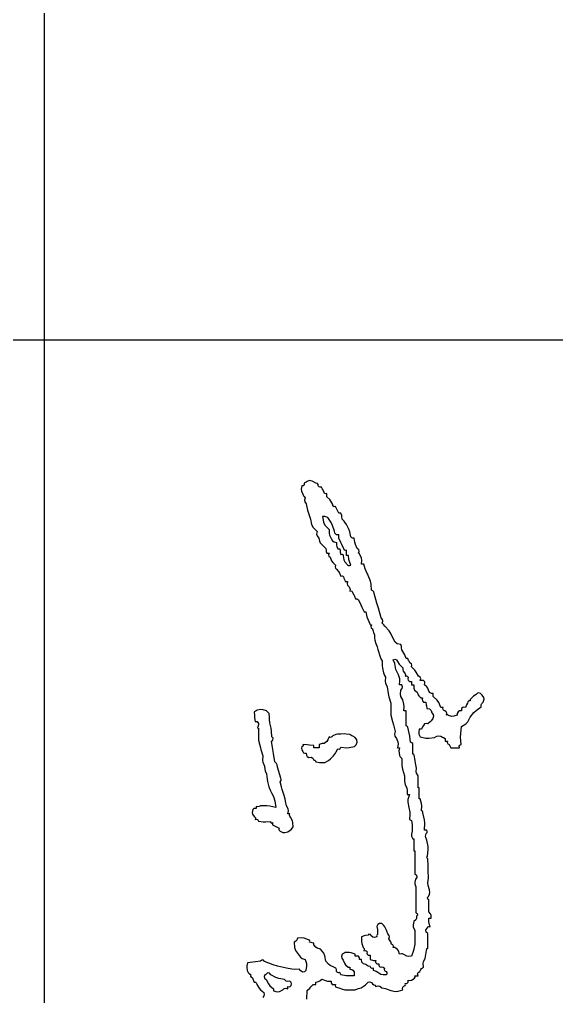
# Model space of a CAD drawing. Extents: x -737978 to 768813, y -372247 to 1140308.
# Drawn here: x -669149 to -668837, y -338095 to -337528 of the extents above; entities that cross this region are included whole.
import ezdxf

# ---------------------------------------------------------------- set-up
doc = ezdxf.new("R2010")
doc.units = 0
doc.header["$LTSCALE"] = 10
doc.header["$MEASUREMENT"] = 0
doc.layers.get('0').update_dxf_attribs({"linetype": 'CONTINUOUS'})
doc.layers.add('PUB_TITLE', color=4, linetype='CONTINUOUS')

# ---------------------------------------------------------------- blocks, each defined once
blk = doc.blocks.new('黄履优')
for p, q in [((0.415089, 0.544283), (0.414139, 0.541703)), ((0.414139, 0.541703), (0.414704, 0.539445)), ((0.416089, 0.545283), (0.415089, 0.544283)), ((0.416589, 0.545783), (0.416089, 0.545283)), ((0.417589, 0.546783), (0.416589, 0.545783)), ((0.421258, 0.549186), (0.417589, 0.546783)), ((0.424204, 0.549639), (0.421258, 0.549186)), ((0.428425, 0.548451), (0.424204, 0.549639)), ((0.430845, 0.546232), (0.428425, 0.548451)), ((0.432657, 0.545426), (0.430845, 0.546232)), ((0.435926, 0.545116), (0.432657, 0.545426)), ((0.441301, 0.537653), (0.435926, 0.545116)), ((0.414704, 0.539445), (0.416756, 0.537615)), ((0.416756, 0.537615), (0.419296, 0.533615)), ((0.419296, 0.533615), (0.420839, 0.531728)), ((0.420839, 0.531728), (0.424257, 0.528446)), ((0.424257, 0.528446), (0.425258, 0.528446)), ((0.425258, 0.528446), (0.425758, 0.528446)), ((0.425758, 0.528446), (0.426758, 0.528446)), ((0.426758, 0.528446), (0.426507, 0.526326)), ((0.426507, 0.526326), (0.427968, 0.524499)), ((0.444585, 0.534196), (0.441301, 0.537653)), ((0.451763, 0.528446), (0.444585, 0.534196)), ((0.458597, 0.524721), (0.451763, 0.528446)), ((0.427968, 0.524499), (0.430092, 0.524279)), ((0.430092, 0.524279), (0.432759, 0.522945)), ((0.432759, 0.522945), (0.434093, 0.522278)), ((0.434093, 0.522278), (0.43676, 0.520945)), ((0.43676, 0.520945), (0.436369, 0.518549)), ((0.436369, 0.518549), (0.43683, 0.516938)), ((0.43683, 0.516938), (0.438427, 0.51511)), ((0.438427, 0.51511), (0.439761, 0.51511)), ((0.439761, 0.51511), (0.440427, 0.51511)), ((0.440427, 0.51511), (0.441761, 0.51511)), ((0.441761, 0.51511), (0.442044, 0.511977)), ((0.442044, 0.511977), (0.443237, 0.510069)), ((0.443237, 0.510069), (0.445929, 0.508442)), ((0.461801, 0.521706), (0.458597, 0.524721)), ((0.465933, 0.51511), (0.461801, 0.521706)), ((0.476864, 0.513816), (0.465933, 0.51511)), ((0.482449, 0.513646), (0.476864, 0.513816)), ((0.493439, 0.514277), (0.482449, 0.513646)), ((0.494455, 0.512284), (0.493439, 0.514277)), ((0.496236, 0.511393), (0.494455, 0.512284)), ((0.49844, 0.511776), (0.496236, 0.511393)), ((0.49844, 0.506442), (0.49844, 0.511776)), ((0.445929, 0.508442), (0.446929, 0.508442)), ((0.446929, 0.508442), (0.447429, 0.508442)), ((0.447429, 0.508442), (0.448429, 0.508442)), ((0.449263, 0.495106), (0.448203, 0.49423)), ((0.448429, 0.508442), (0.450174, 0.50339)), ((0.450365, 0.500336), (0.449263, 0.495106)), ((0.450174, 0.50339), (0.450365, 0.500336)), ((0.492423, 0.493947), (0.493439, 0.495939)), ((0.493439, 0.495939), (0.495377, 0.497056)), ((0.495377, 0.497056), (0.496384, 0.49756)), ((0.496384, 0.49756), (0.49844, 0.49844)), ((0.49844, 0.503774), (0.49844, 0.506442)), ((0.49844, 0.49844), (0.49844, 0.503774)), ((0.429314, 0.48015), (0.425727, 0.477639)), ((0.43676, 0.483437), (0.429314, 0.48015)), ((0.438976, 0.486467), (0.43676, 0.486771)), ((0.43676, 0.486771), (0.43676, 0.485437)), ((0.43676, 0.485437), (0.43676, 0.48477)), ((0.43676, 0.48477), (0.43676, 0.483437)), ((0.440675, 0.487316), (0.438976, 0.486467)), ((0.441761, 0.489271), (0.440675, 0.487316)), ((0.443385, 0.491612), (0.441761, 0.489271)), ((0.445667, 0.492467), (0.443385, 0.491612)), ((0.448429, 0.491772), (0.445667, 0.492467)), ((0.448203, 0.49423), (0.447906, 0.493043)), ((0.447906, 0.493043), (0.448429, 0.491772)), ((0.480304, 0.47943), (0.480936, 0.483437)), ((0.480936, 0.483437), (0.48227, 0.486104)), ((0.48227, 0.486104), (0.482937, 0.487437)), ((0.482937, 0.487437), (0.48427, 0.490105)), ((0.48427, 0.490105), (0.485937, 0.490105)), ((0.485937, 0.490105), (0.486771, 0.490105)), ((0.486771, 0.490105), (0.488438, 0.490105)), ((0.488438, 0.492105), (0.488438, 0.493439)), ((0.488438, 0.493439), (0.490641, 0.493056)), ((0.488438, 0.491438), (0.488438, 0.492105)), ((0.488438, 0.490105), (0.488438, 0.491438)), ((0.490641, 0.493056), (0.492423, 0.493947)), ((0.411755, 0.465099), (0.407289, 0.463316)), ((0.414163, 0.466857), (0.411755, 0.465099)), ((0.415128, 0.468786), (0.414163, 0.466857)), ((0.417089, 0.471767), (0.415089, 0.471767)), ((0.415089, 0.471767), (0.415128, 0.468786)), ((0.418089, 0.471767), (0.417089, 0.471767)), ((0.42009, 0.471767), (0.418089, 0.471767)), ((0.425727, 0.477639), (0.42009, 0.471767)), ((0.438427, 0.461765), (0.438872, 0.465755)), ((0.438872, 0.465755), (0.441185, 0.468357)), ((0.441185, 0.468357), (0.445095, 0.469267)), ((0.445095, 0.469267), (0.447472, 0.471698)), ((0.447472, 0.471698), (0.450301, 0.472264)), ((0.450301, 0.472264), (0.45343, 0.470934)), ((0.45343, 0.470934), (0.457214, 0.468524)), ((0.457214, 0.468524), (0.458972, 0.466942)), ((0.458972, 0.466942), (0.461765, 0.463432)), ((0.480706, 0.477019), (0.480304, 0.47943)), ((0.482603, 0.473434), (0.480706, 0.477019)), ((0.48385, 0.46485), (0.482603, 0.473434)), ((0.483672, 0.460227), (0.48385, 0.46485)), ((0.71682, 0.465933), (0.709751, 0.463865)), ((0.720836, 0.466497), (0.71682, 0.465933)), ((0.723206, 0.466102), (0.720836, 0.466497)), ((0.726822, 0.464266), (0.723206, 0.466102)), ((0.731823, 0.465099), (0.730866, 0.463311)), ((0.739158, 0.465099), (0.731823, 0.465099)), ((0.742825, 0.465099), (0.739158, 0.465099)), ((0.75016, 0.465099), (0.742825, 0.465099)), ((0.753588, 0.467556), (0.75016, 0.465099)), ((0.755946, 0.468342), (0.753588, 0.467556)), ((0.760162, 0.468433), (0.755946, 0.468342)), ((0.760162, 0.4671), (0.760162, 0.468433)), ((0.760162, 0.466433), (0.760162, 0.4671)), ((0.760162, 0.465099), (0.760162, 0.466433)), ((0.76553, 0.464792), (0.760162, 0.465099)), ((0.768372, 0.465147), (0.76553, 0.464792)), ((0.773499, 0.466766), (0.768372, 0.465147)), ((0.772844, 0.465095), (0.773499, 0.466766)), ((0.773538, 0.463358), (0.772844, 0.465095)), ((0.39004, 0.451603), (0.388416, 0.449263)), ((0.392322, 0.452459), (0.39004, 0.451603)), ((0.395084, 0.451763), (0.392322, 0.452459)), ((0.397216, 0.458501), (0.395084, 0.456764)), ((0.395084, 0.456764), (0.395084, 0.454764)), ((0.395084, 0.454764), (0.395084, 0.453764)), ((0.395084, 0.453764), (0.395084, 0.451763)), ((0.399055, 0.458961), (0.397216, 0.458501)), ((0.401753, 0.458431), (0.399055, 0.458961)), ((0.405116, 0.461867), (0.401753, 0.458431)), ((0.407289, 0.463316), (0.405116, 0.461867)), ((0.418897, 0.449701), (0.421757, 0.452597)), ((0.421757, 0.454097), (0.421757, 0.455097)), ((0.421757, 0.455097), (0.424455, 0.454568)), ((0.421757, 0.453597), (0.421757, 0.454097)), ((0.421757, 0.452597), (0.421757, 0.453597)), ((0.424455, 0.454568), (0.426294, 0.455028)), ((0.426294, 0.455028), (0.428425, 0.456764)), ((0.428425, 0.460098), (0.432426, 0.460765)), ((0.428425, 0.458765), (0.428425, 0.460098)), ((0.428425, 0.458098), (0.428425, 0.458765)), ((0.428425, 0.456764), (0.428425, 0.458098)), ((0.432426, 0.460765), (0.434426, 0.461099)), ((0.434426, 0.461099), (0.438427, 0.461765)), ((0.461765, 0.463432), (0.46107, 0.46067)), ((0.46107, 0.46067), (0.461925, 0.458388)), ((0.461925, 0.458388), (0.464266, 0.456764)), ((0.464266, 0.456764), (0.466426, 0.455164)), ((0.466426, 0.455164), (0.467625, 0.454479)), ((0.467625, 0.454479), (0.4701, 0.45343)), ((0.4701, 0.45343), (0.4701, 0.452097)), ((0.4701, 0.452097), (0.4701, 0.45143)), ((0.4701, 0.45143), (0.4701, 0.450096)), ((0.4701, 0.450096), (0.474751, 0.449319)), ((0.477523, 0.449715), (0.48177, 0.451763)), ((0.48177, 0.451763), (0.483672, 0.460227)), ((0.566788, 0.450096), (0.56012, 0.450096)), ((0.56012, 0.450096), (0.56012, 0.449429)), ((0.570122, 0.450096), (0.566788, 0.450096)), ((0.57679, 0.450096), (0.570122, 0.450096)), ((0.583911, 0.453643), (0.57679, 0.451763)), ((0.57679, 0.451763), (0.57679, 0.451096)), ((0.57679, 0.451096), (0.57679, 0.450763)), ((0.57679, 0.450763), (0.57679, 0.450096)), ((0.587784, 0.453995), (0.583911, 0.453643)), ((0.595127, 0.45343), (0.587784, 0.453995)), ((0.595878, 0.454919), (0.595127, 0.45343)), ((0.596822, 0.455627), (0.595878, 0.454919)), ((0.598461, 0.455931), (0.596822, 0.455627)), ((0.608937, 0.458188), (0.598461, 0.455931)), ((0.614421, 0.458702), (0.608937, 0.458188)), ((0.625134, 0.458431), (0.614421, 0.458702)), ((0.627073, 0.462359), (0.625134, 0.461765)), ((0.625134, 0.461765), (0.625134, 0.460432)), ((0.625134, 0.460432), (0.625134, 0.459765)), ((0.625134, 0.459765), (0.625134, 0.458431)), ((0.628493, 0.462122), (0.627073, 0.462359)), ((0.630135, 0.460932), (0.628493, 0.462122)), ((0.634046, 0.460027), (0.630135, 0.460932)), ((0.636429, 0.460226), (0.634046, 0.460027)), ((0.640137, 0.461765), (0.636429, 0.460226)), ((0.649952, 0.463721), (0.640137, 0.461765)), ((0.655219, 0.463897), (0.649952, 0.463721)), ((0.665142, 0.462599), (0.655219, 0.463897)), ((0.66617, 0.461686), (0.665142, 0.462599)), ((0.667999, 0.462143), (0.66617, 0.461686)), ((0.668476, 0.463432), (0.667999, 0.462143)), ((0.680476, 0.463841), (0.668476, 0.463432)), ((0.686478, 0.464007), (0.680476, 0.463841)), ((0.698483, 0.464266), (0.686478, 0.464007)), ((0.705808, 0.463506), (0.698483, 0.464266)), ((0.709751, 0.463865), (0.705808, 0.463506)), ((0.728307, 0.462885), (0.726822, 0.464266)), ((0.730866, 0.463311), (0.728307, 0.462885)), ((0.775166, 0.462599), (0.773538, 0.463358)), ((0.777798, 0.460526), (0.775166, 0.462599)), ((0.781331, 0.460879), (0.777798, 0.460526)), ((0.783501, 0.463432), (0.781331, 0.460879)), ((0.792836, 0.463432), (0.783501, 0.463432)), ((0.797504, 0.463432), (0.792836, 0.463432)), ((0.806839, 0.463432), (0.797504, 0.463432)), ((0.806839, 0.462766), (0.806839, 0.463432)), ((0.806839, 0.462432), (0.806839, 0.462766)), ((0.806839, 0.461765), (0.806839, 0.462432)), ((0.812834, 0.460729), (0.806839, 0.461765)), ((0.815835, 0.460229), (0.812834, 0.460729)), ((0.821842, 0.459265), (0.815835, 0.460229)), ((0.826715, 0.456875), (0.821842, 0.459265)), ((0.829771, 0.456302), (0.826715, 0.456875)), ((0.835178, 0.456764), (0.829771, 0.456302)), ((0.837164, 0.453828), (0.835178, 0.456764)), ((0.838673, 0.452508), (0.837164, 0.453828)), ((0.841847, 0.45093), (0.838673, 0.452508)), ((0.84347, 0.448589), (0.841847, 0.45093)), ((0.368412, 0.435926), (0.365745, 0.434593)), ((0.369696, 0.438117), (0.368412, 0.435926)), ((0.371775, 0.439008), (0.369696, 0.438117)), ((0.374247, 0.438427), (0.371775, 0.439008)), ((0.379568, 0.44318), (0.374247, 0.438427)), ((0.382435, 0.445372), (0.379568, 0.44318)), ((0.388416, 0.449263), (0.382435, 0.445372)), ((0.39462, 0.433356), (0.396751, 0.435093)), ((0.396751, 0.437093), (0.396751, 0.438427)), ((0.396751, 0.438427), (0.398752, 0.438427)), ((0.396751, 0.436427), (0.396751, 0.437093)), ((0.396751, 0.435093), (0.396751, 0.436427)), ((0.398752, 0.438427), (0.399752, 0.438427)), ((0.399752, 0.438427), (0.401753, 0.438427)), ((0.401753, 0.440427), (0.401753, 0.441761)), ((0.401753, 0.441761), (0.406829, 0.441637)), ((0.401753, 0.439761), (0.401753, 0.440427)), ((0.401753, 0.438427), (0.401753, 0.439761)), ((0.406829, 0.441637), (0.41001, 0.443)), ((0.41001, 0.443), (0.413422, 0.446762)), ((0.413422, 0.446762), (0.417121, 0.448458)), ((0.417121, 0.448458), (0.418897, 0.449701)), ((0.475951, 0.434952), (0.466766, 0.432592)), ((0.474751, 0.449319), (0.477523, 0.449715)), ((0.480671, 0.435795), (0.475951, 0.434952)), ((0.490105, 0.43676), (0.480671, 0.435795)), ((0.490772, 0.438094), (0.490105, 0.43676)), ((0.491105, 0.43876), (0.490772, 0.438094)), ((0.491772, 0.440094), (0.491105, 0.43876)), ((0.49844, 0.440094), (0.491772, 0.440094)), ((0.501774, 0.440094), (0.49844, 0.440094)), ((0.508442, 0.440094), (0.501774, 0.440094)), ((0.508603, 0.441285), (0.508442, 0.440094)), ((0.509071, 0.441988), (0.508603, 0.441285)), ((0.510109, 0.442595), (0.509071, 0.441988)), ((0.518111, 0.443928), (0.510109, 0.442595)), ((0.522112, 0.444595), (0.518111, 0.443928)), ((0.530113, 0.445929), (0.522112, 0.444595)), ((0.534867, 0.445495), (0.530113, 0.445929)), ((0.537624, 0.446086), (0.534867, 0.445495)), ((0.541782, 0.448429), (0.537624, 0.446086)), ((0.549117, 0.448429), (0.541782, 0.448429)), ((0.552785, 0.448429), (0.549117, 0.448429)), ((0.56012, 0.448429), (0.552785, 0.448429)), ((0.56012, 0.449429), (0.56012, 0.449096)), ((0.56012, 0.449096), (0.56012, 0.448429)), ((0.570122, 0.433759), (0.570122, 0.435093)), ((0.570122, 0.435093), (0.577815, 0.432866)), ((0.590126, 0.434259), (0.597349, 0.43558)), ((0.597349, 0.43558), (0.601151, 0.435752)), ((0.601151, 0.435752), (0.608463, 0.435093)), ((0.608463, 0.435093), (0.60913, 0.436427)), ((0.60913, 0.436427), (0.609464, 0.437093)), ((0.609464, 0.437093), (0.61013, 0.438427)), ((0.61013, 0.438427), (0.61674, 0.439369)), ((0.61674, 0.439369), (0.62013, 0.439539)), ((0.62013, 0.439539), (0.626801, 0.439261)), ((0.626801, 0.439261), (0.631389, 0.438342)), ((0.631389, 0.438342), (0.634059, 0.438532)), ((0.634059, 0.438532), (0.63847, 0.440094)), ((0.63847, 0.441094), (0.63847, 0.441761)), ((0.63847, 0.441761), (0.645805, 0.441761)), ((0.63847, 0.440761), (0.63847, 0.441094)), ((0.63847, 0.440094), (0.63847, 0.440761)), ((0.645805, 0.441761), (0.649472, 0.441761)), ((0.649472, 0.441761), (0.656807, 0.441761)), ((0.656807, 0.442761), (0.656807, 0.443428)), ((0.656807, 0.443428), (0.67081, 0.443428)), ((0.656807, 0.442428), (0.656807, 0.442761)), ((0.656807, 0.441761), (0.656807, 0.442428)), ((0.67081, 0.443428), (0.677811, 0.443428)), ((0.677811, 0.443428), (0.691814, 0.443428)), ((0.691814, 0.443428), (0.693985, 0.445981)), ((0.693985, 0.445981), (0.697517, 0.446334)), ((0.697517, 0.446334), (0.70015, 0.444262)), ((0.70015, 0.444262), (0.704736, 0.443332)), ((0.704736, 0.443332), (0.707411, 0.443523)), ((0.707411, 0.443523), (0.711819, 0.445095)), ((0.711819, 0.445095), (0.727822, 0.445095)), ((0.727822, 0.445095), (0.735824, 0.445095)), ((0.735824, 0.445095), (0.751827, 0.445095)), ((0.751827, 0.445095), (0.752806, 0.446871)), ((0.752806, 0.446871), (0.755327, 0.447292)), ((0.755327, 0.447292), (0.756828, 0.445929)), ((0.756828, 0.445929), (0.760555, 0.445838)), ((0.760555, 0.445838), (0.762855, 0.444688)), ((0.762855, 0.444688), (0.765163, 0.441761)), ((0.765163, 0.441761), (0.770434, 0.4407)), ((0.770434, 0.4407), (0.773653, 0.441102)), ((0.773653, 0.441102), (0.7785, 0.443428)), ((0.7785, 0.443428), (0.787168, 0.443428)), ((0.787168, 0.443428), (0.791502, 0.443428)), ((0.791502, 0.443428), (0.800171, 0.443428)), ((0.800171, 0.443428), (0.807592, 0.441776)), ((0.807592, 0.441776), (0.811276, 0.440771)), ((0.811276, 0.440771), (0.818508, 0.438427)), ((0.818508, 0.438427), (0.818731, 0.433659)), ((0.845752, 0.447733), (0.84347, 0.448589)), ((0.848515, 0.448429), (0.845752, 0.447733)), ((0.848515, 0.446429), (0.848515, 0.448429)), ((0.848515, 0.445429), (0.848515, 0.446429)), ((0.848515, 0.443428), (0.848515, 0.445429)), ((0.85073, 0.443732), (0.848515, 0.443428)), ((0.852429, 0.442883), (0.85073, 0.443732)), ((0.853516, 0.440928), (0.852429, 0.442883)), ((0.855457, 0.438544), (0.853516, 0.440928)), ((0.855183, 0.433426), (0.855931, 0.436407)), ((0.855931, 0.436407), (0.855457, 0.438544)), ((0.340073, 0.421757), (0.338904, 0.416415)), ((0.343305, 0.422813), (0.340073, 0.421757)), ((0.345018, 0.423156), (0.343305, 0.422813)), ((0.348408, 0.423424), (0.345018, 0.423156)), ((0.353429, 0.426642), (0.348408, 0.423424)), ((0.356156, 0.428006), (0.353429, 0.426642)), ((0.361744, 0.430092), (0.356156, 0.428006)), ((0.364411, 0.433926), (0.361744, 0.432592)), ((0.361744, 0.432592), (0.361744, 0.431592)), ((0.361744, 0.431592), (0.361744, 0.431092)), ((0.361744, 0.431092), (0.361744, 0.430092)), ((0.365745, 0.434593), (0.364411, 0.433926)), ((0.370363, 0.419458), (0.372453, 0.421199)), ((0.372453, 0.421199), (0.375914, 0.425091)), ((0.375914, 0.425091), (0.379077, 0.425089)), ((0.379077, 0.425089), (0.380886, 0.425692)), ((0.380886, 0.425692), (0.383415, 0.427591)), ((0.383415, 0.427591), (0.385057, 0.428782)), ((0.385057, 0.428782), (0.386477, 0.429018)), ((0.386477, 0.429018), (0.388416, 0.428425)), ((0.392533, 0.420159), (0.386749, 0.418423)), ((0.388178, 0.43052), (0.388636, 0.431893)), ((0.388416, 0.428425), (0.388178, 0.43052)), ((0.388636, 0.431893), (0.390083, 0.433426)), ((0.390083, 0.433426), (0.392781, 0.432897)), ((0.395729, 0.420514), (0.392533, 0.420159)), ((0.392781, 0.432897), (0.39462, 0.433356)), ((0.401753, 0.42009), (0.395729, 0.420514)), ((0.404891, 0.424732), (0.401753, 0.423424)), ((0.401753, 0.423424), (0.401753, 0.42209)), ((0.401753, 0.42209), (0.401753, 0.421423)), ((0.401753, 0.421423), (0.401753, 0.42009)), ((0.407694, 0.424171), (0.404891, 0.424732)), ((0.410088, 0.421757), (0.407694, 0.424171)), ((0.416222, 0.421355), (0.410088, 0.421757)), ((0.419704, 0.422128), (0.416222, 0.421355)), ((0.425091, 0.425091), (0.419704, 0.422128)), ((0.431632, 0.426549), (0.425091, 0.425091)), ((0.435061, 0.426891), (0.431632, 0.426549)), ((0.441761, 0.426758), (0.435061, 0.426891)), ((0.451096, 0.430092), (0.441761, 0.430092)), ((0.441761, 0.430092), (0.441761, 0.428758)), ((0.441761, 0.428758), (0.441761, 0.428091)), ((0.441761, 0.428091), (0.441761, 0.426758)), ((0.455764, 0.430092), (0.451096, 0.430092)), ((0.465099, 0.430092), (0.455764, 0.430092)), ((0.46526, 0.431283), (0.465099, 0.430092)), ((0.465729, 0.431986), (0.46526, 0.431283)), ((0.466766, 0.432592), (0.465729, 0.431986)), ((0.49844, 0.418756), (0.49844, 0.42009)), ((0.49844, 0.42009), (0.501646, 0.419115)), ((0.51046, 0.419819), (0.512449, 0.420814)), ((0.512449, 0.420814), (0.51511, 0.423424)), ((0.51511, 0.423424), (0.525908, 0.423471)), ((0.525908, 0.423471), (0.531485, 0.424342)), ((0.531485, 0.424342), (0.541782, 0.427591)), ((0.541782, 0.427591), (0.547125, 0.427431)), ((0.547125, 0.427431), (0.549838, 0.427601)), ((0.549838, 0.427601), (0.555119, 0.428425)), ((0.555119, 0.428425), (0.560709, 0.430984)), ((0.560709, 0.430984), (0.563974, 0.431709)), ((0.563974, 0.431709), (0.570122, 0.431759)), ((0.570122, 0.433093), (0.570122, 0.433759)), ((0.570122, 0.431759), (0.570122, 0.433093)), ((0.577815, 0.432866), (0.582275, 0.43268)), ((0.582275, 0.43268), (0.590126, 0.434259)), ((0.815174, 0.42009), (0.810433, 0.4185)), ((0.814845, 0.424334), (0.814644, 0.422725)), ((0.814644, 0.422725), (0.815174, 0.42009)), ((0.816008, 0.426758), (0.814845, 0.424334)), ((0.818165, 0.431016), (0.816008, 0.426758)), ((0.818731, 0.433659), (0.818165, 0.431016)), ((0.856516, 0.433426), (0.855183, 0.433426)), ((0.857183, 0.433426), (0.856516, 0.433426)), ((0.858517, 0.433426), (0.857183, 0.433426)), ((0.859964, 0.431893), (0.858517, 0.433426)), ((0.860422, 0.43052), (0.859964, 0.431893)), ((0.860184, 0.428425), (0.860422, 0.43052)), ((0.861855, 0.42908), (0.860184, 0.428425)), ((0.863593, 0.428385), (0.861855, 0.42908)), ((0.864351, 0.426758), (0.863593, 0.428385)), ((0.865872, 0.424866), (0.864351, 0.426758)), ((0.867895, 0.424288), (0.865872, 0.424866)), ((0.870186, 0.425091), (0.867895, 0.424288)), ((0.872347, 0.418074), (0.870186, 0.425091)), ((0.323035, 0.406828), (0.318859, 0.404043)), ((0.331738, 0.410921), (0.323035, 0.406828)), ((0.336601, 0.413421), (0.331738, 0.410921)), ((0.338904, 0.416415), (0.336601, 0.413421)), ((0.362715, 0.41285), (0.363571, 0.415132)), ((0.363411, 0.410088), (0.362715, 0.41285)), ((0.369136, 0.412541), (0.363411, 0.410088)), ((0.363571, 0.415132), (0.365912, 0.416756)), ((0.365912, 0.416756), (0.370363, 0.419458)), ((0.372244, 0.413404), (0.369136, 0.412541)), ((0.378414, 0.414255), (0.372244, 0.413404)), ((0.381696, 0.416023), (0.378414, 0.414255)), ((0.383366, 0.416858), (0.381696, 0.416023)), ((0.386749, 0.418423), (0.383366, 0.416858)), ((0.420287, 0.403695), (0.430092, 0.406754)), ((0.430092, 0.406754), (0.437427, 0.406754)), ((0.437427, 0.406754), (0.441094, 0.406754)), ((0.441094, 0.406754), (0.448429, 0.406754)), ((0.448429, 0.406754), (0.458453, 0.409338)), ((0.458453, 0.409338), (0.463455, 0.410672)), ((0.463455, 0.410672), (0.473434, 0.413422)), ((0.473434, 0.413422), (0.477645, 0.412197)), ((0.477645, 0.412197), (0.480622, 0.412655)), ((0.480622, 0.412655), (0.48427, 0.415089)), ((0.48427, 0.415089), (0.48947, 0.41744)), ((0.48947, 0.41744), (0.492836, 0.417836)), ((0.492836, 0.417836), (0.49844, 0.416756)), ((0.49844, 0.418089), (0.49844, 0.418756)), ((0.49844, 0.416756), (0.49844, 0.418089)), ((0.501646, 0.419115), (0.50344, 0.418936)), ((0.50344, 0.418936), (0.506775, 0.419256)), ((0.506775, 0.419256), (0.51046, 0.419819)), ((0.794888, 0.40556), (0.791836, 0.40342)), ((0.796628, 0.40643), (0.794888, 0.40556)), ((0.800171, 0.407587), (0.796628, 0.40643)), ((0.801187, 0.409579), (0.800171, 0.407587)), ((0.802968, 0.41047), (0.801187, 0.409579)), ((0.805172, 0.410088), (0.802968, 0.41047)), ((0.808026, 0.416695), (0.805172, 0.412588)), ((0.805172, 0.412588), (0.805172, 0.411588)), ((0.805172, 0.411588), (0.805172, 0.411088)), ((0.805172, 0.411088), (0.805172, 0.410088)), ((0.810433, 0.4185), (0.808026, 0.416695)), ((0.869104, 0.401165), (0.871019, 0.406754)), ((0.871019, 0.406754), (0.872535, 0.413938)), ((0.872535, 0.413938), (0.872347, 0.418074)), ((0.299231, 0.39175), (0.284199, 0.387515)), ((0.301906, 0.393849), (0.299231, 0.39175)), ((0.304289, 0.394326), (0.301906, 0.393849)), ((0.307566, 0.393417), (0.304289, 0.394326)), ((0.309233, 0.395084), (0.307566, 0.393417)), ((0.310066, 0.395918), (0.309233, 0.395084)), ((0.311733, 0.397585), (0.310066, 0.395918)), ((0.318859, 0.404043), (0.311733, 0.397585)), ((0.354576, 0.38875), (0.359243, 0.390083)), ((0.359243, 0.390083), (0.361752, 0.39105)), ((0.361752, 0.39105), (0.362972, 0.391747)), ((0.362972, 0.391747), (0.365078, 0.393417)), ((0.365078, 0.393417), (0.37244, 0.393194)), ((0.37244, 0.393194), (0.376214, 0.393537)), ((0.376214, 0.393537), (0.383415, 0.395084)), ((0.383415, 0.395084), (0.386082, 0.396418)), ((0.386082, 0.396418), (0.387416, 0.397085)), ((0.387416, 0.397085), (0.390083, 0.398418)), ((0.390083, 0.398418), (0.396134, 0.397781)), ((0.396134, 0.397781), (0.39957, 0.398354)), ((0.39957, 0.398354), (0.405087, 0.400919)), ((0.405087, 0.400919), (0.415233, 0.402515)), ((0.415233, 0.402515), (0.420287, 0.403695)), ((0.768498, 0.392584), (0.768218, 0.389163)), ((0.770498, 0.394584), (0.768498, 0.392584)), ((0.771498, 0.395585), (0.770498, 0.394584)), ((0.773499, 0.397585), (0.771498, 0.395585)), ((0.777667, 0.399631), (0.773499, 0.397585)), ((0.779869, 0.400478), (0.777667, 0.399631)), ((0.784334, 0.401753), (0.779869, 0.400478)), ((0.786475, 0.403958), (0.784334, 0.401753)), ((0.788962, 0.404511), (0.786475, 0.403958)), ((0.791836, 0.40342), (0.788962, 0.404511)), ((0.833645, 0.388636), (0.835178, 0.390083)), ((0.834649, 0.392781), (0.835109, 0.39462)), ((0.835178, 0.390083), (0.834649, 0.392781)), ((0.835109, 0.39462), (0.836845, 0.396751)), ((0.836845, 0.396751), (0.839049, 0.396369)), ((0.839049, 0.396369), (0.84083, 0.39726)), ((0.84083, 0.39726), (0.841847, 0.399252)), ((0.841847, 0.399252), (0.843488, 0.400442)), ((0.843488, 0.400442), (0.844908, 0.400679)), ((0.846447, 0.3914), (0.843514, 0.386749)), ((0.844908, 0.400679), (0.846848, 0.400085)), ((0.847247, 0.394601), (0.846447, 0.3914)), ((0.846848, 0.400085), (0.847247, 0.394601)), ((0.864639, 0.389584), (0.866852, 0.392584)), ((0.866852, 0.392584), (0.868267, 0.39832)), ((0.868267, 0.39832), (0.869104, 0.401165)), ((0.242708, 0.375343), (0.234217, 0.371746)), ((0.247506, 0.37641), (0.242708, 0.375343)), ((0.256722, 0.376747), (0.247506, 0.37641)), ((0.257783, 0.379125), (0.256722, 0.376747)), ((0.259192, 0.380299), (0.257783, 0.379125)), ((0.261723, 0.380915), (0.259192, 0.380299)), ((0.276697, 0.385348), (0.261723, 0.380915)), ((0.284199, 0.387515), (0.276697, 0.385348)), ((0.308399, 0.374247), (0.309437, 0.374853)), ((0.309437, 0.374853), (0.309905, 0.375556)), ((0.309905, 0.375556), (0.310066, 0.376747)), ((0.310066, 0.376747), (0.312357, 0.375944)), ((0.312357, 0.375944), (0.31438, 0.376522)), ((0.31438, 0.376522), (0.315901, 0.378414)), ((0.315901, 0.378414), (0.319658, 0.37947)), ((0.319658, 0.37947), (0.321512, 0.380144)), ((0.321512, 0.380144), (0.325069, 0.381748)), ((0.325069, 0.381748), (0.330437, 0.381441)), ((0.330437, 0.381441), (0.333279, 0.381796)), ((0.333279, 0.381796), (0.338406, 0.383415)), ((0.338406, 0.383415), (0.341963, 0.385019)), ((0.341963, 0.385019), (0.343817, 0.385694)), ((0.343817, 0.385694), (0.347574, 0.386749)), ((0.347574, 0.386749), (0.352242, 0.388083)), ((0.352242, 0.388083), (0.354576, 0.38875)), ((0.768218, 0.389163), (0.769613, 0.386652)), ((0.769613, 0.386652), (0.772665, 0.385082)), ((0.772665, 0.385082), (0.777578, 0.386075)), ((0.777578, 0.386075), (0.780167, 0.386247)), ((0.780167, 0.386247), (0.785168, 0.385916)), ((0.785312, 0.375159), (0.784886, 0.373029)), ((0.785168, 0.385916), (0.786043, 0.384856)), ((0.786835, 0.375914), (0.785312, 0.375159)), ((0.786043, 0.384856), (0.787231, 0.384559)), ((0.789048, 0.378913), (0.786835, 0.375914)), ((0.787231, 0.384559), (0.788502, 0.385082)), ((0.788502, 0.385082), (0.789517, 0.381496)), ((0.789517, 0.381496), (0.789048, 0.378913)), ((0.816841, 0.373747), (0.816841, 0.37508)), ((0.816841, 0.37508), (0.819508, 0.37508)), ((0.819508, 0.37508), (0.820842, 0.37508)), ((0.820842, 0.37508), (0.823509, 0.37508)), ((0.823509, 0.37508), (0.824565, 0.378312)), ((0.824565, 0.378312), (0.824908, 0.380026)), ((0.824908, 0.380026), (0.825176, 0.383415)), ((0.825176, 0.383415), (0.827271, 0.383177)), ((0.827271, 0.383177), (0.828644, 0.383635)), ((0.828644, 0.383635), (0.830177, 0.385082)), ((0.830177, 0.387083), (0.830177, 0.388416)), ((0.830177, 0.388416), (0.832273, 0.388178)), ((0.830177, 0.386416), (0.830177, 0.387083)), ((0.830177, 0.385082), (0.830177, 0.386416)), ((0.832273, 0.388178), (0.833645, 0.388636)), ((0.834345, 0.37508), (0.83383, 0.372143)), ((0.836337, 0.376096), (0.834345, 0.37508)), ((0.837228, 0.377878), (0.836337, 0.376096)), ((0.838179, 0.380081), (0.836845, 0.380081)), ((0.836845, 0.380081), (0.837228, 0.377878)), ((0.838846, 0.380081), (0.838179, 0.380081)), ((0.84018, 0.380081), (0.838846, 0.380081)), ((0.841397, 0.382804), (0.84018, 0.380081)), ((0.842066, 0.384142), (0.841397, 0.382804)), ((0.843514, 0.386749), (0.842066, 0.384142)), ((0.857821, 0.374508), (0.858677, 0.37679)), ((0.858677, 0.37679), (0.861017, 0.378414)), ((0.861017, 0.378414), (0.862236, 0.380716)), ((0.862236, 0.380716), (0.863141, 0.381802)), ((0.863141, 0.381802), (0.865185, 0.383415)), ((0.864169, 0.387002), (0.864639, 0.389584)), ((0.865185, 0.383415), (0.864169, 0.387002)), ((0.207401, 0.361394), (0.20171, 0.359243)), ((0.210632, 0.361932), (0.207401, 0.361394)), ((0.216713, 0.361744), (0.210632, 0.361932)), ((0.223829, 0.367422), (0.216713, 0.365078)), ((0.216713, 0.365078), (0.216713, 0.363744)), ((0.216713, 0.363744), (0.216713, 0.363078)), ((0.216713, 0.363078), (0.216713, 0.361744)), ((0.227345, 0.368761), (0.223829, 0.367422)), ((0.234217, 0.371746), (0.227345, 0.368761)), ((0.271725, 0.356743), (0.27906, 0.36041)), ((0.27906, 0.36041), (0.282727, 0.362244)), ((0.282727, 0.362244), (0.290062, 0.365912)), ((0.290062, 0.368412), (0.297599, 0.369974)), ((0.290062, 0.367412), (0.290062, 0.368412)), ((0.290062, 0.366912), (0.290062, 0.367412)), ((0.290062, 0.365912), (0.290062, 0.366912)), ((0.297599, 0.369974), (0.301346, 0.371166)), ((0.301346, 0.371166), (0.308399, 0.374247)), ((0.784886, 0.373029), (0.786001, 0.371746)), ((0.786001, 0.371746), (0.786584, 0.367663)), ((0.786584, 0.367663), (0.787095, 0.36562)), ((0.787095, 0.36562), (0.788502, 0.361744)), ((0.788502, 0.361744), (0.795233, 0.361343)), ((0.795233, 0.361343), (0.798855, 0.361886)), ((0.798855, 0.361886), (0.805172, 0.364244)), ((0.805172, 0.364244), (0.806814, 0.365435)), ((0.806814, 0.365435), (0.808234, 0.365672)), ((0.808234, 0.365672), (0.810173, 0.365078)), ((0.809935, 0.367173), (0.810393, 0.368546)), ((0.810173, 0.365078), (0.809935, 0.367173)), ((0.810393, 0.368546), (0.81184, 0.370079)), ((0.81184, 0.370079), (0.813935, 0.369841)), ((0.813935, 0.369841), (0.815308, 0.370299)), ((0.815308, 0.370299), (0.816841, 0.371746)), ((0.816841, 0.37308), (0.816841, 0.373747)), ((0.816841, 0.371746), (0.816841, 0.37308)), ((0.82749, 0.362265), (0.823509, 0.361744)), ((0.823509, 0.361744), (0.823509, 0.36041)), ((0.823509, 0.36041), (0.823509, 0.359744)), ((0.830027, 0.36452), (0.82749, 0.362265)), ((0.831011, 0.368412), (0.830027, 0.36452)), ((0.833052, 0.370587), (0.831011, 0.368412)), ((0.83383, 0.372143), (0.833052, 0.370587)), ((0.858517, 0.371746), (0.857821, 0.374508)), ((0.862283, 0.367782), (0.858517, 0.371746)), ((0.863986, 0.365568), (0.862283, 0.367782)), ((0.866852, 0.36091), (0.863986, 0.365568)), ((0.867907, 0.357154), (0.866852, 0.36091)), ((0.175037, 0.345074), (0.167053, 0.343602)), ((0.176485, 0.346607), (0.175037, 0.345074)), ((0.176942, 0.34798), (0.176485, 0.346607)), ((0.18323, 0.351316), (0.176704, 0.350075)), ((0.176704, 0.350075), (0.176942, 0.34798)), ((0.186486, 0.352344), (0.18323, 0.351316)), ((0.192541, 0.355076), (0.186486, 0.352344)), ((0.194682, 0.357282), (0.192541, 0.355076)), ((0.197169, 0.357835), (0.194682, 0.357282)), ((0.200043, 0.356743), (0.197169, 0.357835)), ((0.200204, 0.357934), (0.200043, 0.356743)), ((0.200672, 0.358637), (0.200204, 0.357934)), ((0.20171, 0.359243), (0.200672, 0.358637)), ((0.21838, 0.345074), (0.212617, 0.342933)), ((0.218921, 0.343119), (0.21838, 0.345074)), ((0.257733, 0.345078), (0.258428, 0.346816)), ((0.258389, 0.343407), (0.257733, 0.345078)), ((0.258428, 0.346816), (0.260056, 0.347574)), ((0.260056, 0.347574), (0.264056, 0.349575)), ((0.264056, 0.349575), (0.266057, 0.350575)), ((0.266057, 0.350575), (0.270058, 0.352575)), ((0.270058, 0.352575), (0.270173, 0.354367)), ((0.270173, 0.354367), (0.270573, 0.355366)), ((0.270573, 0.355366), (0.271725, 0.356743)), ((0.480103, 0.346741), (0.478436, 0.343407)), ((0.480936, 0.348408), (0.480103, 0.346741)), ((0.482603, 0.351742), (0.480936, 0.348408)), ((0.486574, 0.354284), (0.482603, 0.351742)), ((0.489748, 0.354737), (0.486574, 0.354284)), ((0.494272, 0.353409), (0.489748, 0.354737)), ((0.495272, 0.352409), (0.494272, 0.353409)), ((0.495773, 0.351909), (0.495272, 0.352409)), ((0.496773, 0.350908), (0.495773, 0.351909)), ((0.498233, 0.342695), (0.496773, 0.350908)), ((0.813454, 0.345906), (0.81294, 0.342817)), ((0.815174, 0.351742), (0.813454, 0.345906)), ((0.816508, 0.351742), (0.815174, 0.351742)), ((0.817175, 0.351742), (0.816508, 0.351742)), ((0.818508, 0.351742), (0.817175, 0.351742)), ((0.820042, 0.35819), (0.818508, 0.356743)), ((0.818508, 0.356743), (0.818508, 0.354742)), ((0.818508, 0.354742), (0.818508, 0.353742)), ((0.818508, 0.353742), (0.818508, 0.351742)), ((0.821414, 0.358648), (0.820042, 0.35819)), ((0.823509, 0.35841), (0.821414, 0.358648)), ((0.823509, 0.359744), (0.823509, 0.35841)), ((0.838512, 0.343407), (0.838795, 0.346539)), ((0.838795, 0.346539), (0.839988, 0.348448)), ((0.839988, 0.348448), (0.84268, 0.350075)), ((0.84268, 0.350075), (0.845014, 0.350075)), ((0.845014, 0.350075), (0.846181, 0.350075)), ((0.846181, 0.350075), (0.848515, 0.350075)), ((0.848515, 0.350075), (0.848822, 0.342051)), ((0.868582, 0.355299), (0.867907, 0.357154)), ((0.870186, 0.351742), (0.868582, 0.355299)), ((0.870186, 0.345407), (0.870186, 0.351742)), ((0.870186, 0.34224), (0.870186, 0.345407)), ((0.141892, 0.331271), (0.138363, 0.330071)), ((0.138363, 0.330071), (0.138363, 0.328737)), ((0.143806, 0.331619), (0.141892, 0.331271)), ((0.147532, 0.331738), (0.143806, 0.331619)), ((0.150561, 0.334746), (0.147532, 0.331738)), ((0.152266, 0.336111), (0.150561, 0.334746)), ((0.155867, 0.338406), (0.152266, 0.336111)), ((0.163041, 0.342207), (0.155867, 0.338406)), ((0.167053, 0.343602), (0.163041, 0.342207)), ((0.186702, 0.331247), (0.183368, 0.329747)), ((0.193375, 0.334238), (0.186702, 0.331247)), ((0.195002, 0.334997), (0.193375, 0.334238)), ((0.195697, 0.336734), (0.195002, 0.334997)), ((0.198376, 0.338406), (0.195042, 0.338406)), ((0.195042, 0.338406), (0.195697, 0.336734)), ((0.200043, 0.338406), (0.198376, 0.338406)), ((0.198478, 0.329014), (0.20171, 0.330071)), ((0.203377, 0.338406), (0.200043, 0.338406)), ((0.201191, 0.331655), (0.202544, 0.333459)), ((0.20171, 0.330071), (0.201191, 0.331655)), ((0.202544, 0.333459), (0.20421, 0.333405)), ((0.209504, 0.342241), (0.203377, 0.34174)), ((0.203377, 0.34174), (0.203377, 0.340406)), ((0.203377, 0.340406), (0.203377, 0.339739)), ((0.203377, 0.339739), (0.203377, 0.338406)), ((0.20421, 0.333405), (0.210085, 0.334435)), ((0.212617, 0.342933), (0.209504, 0.342241)), ((0.210085, 0.334435), (0.213197, 0.335991)), ((0.213197, 0.335991), (0.217546, 0.340073)), ((0.217546, 0.340073), (0.218692, 0.341746)), ((0.218692, 0.341746), (0.218921, 0.343119)), ((0.230462, 0.327869), (0.23505, 0.330071)), ((0.234799, 0.332191), (0.236261, 0.334018)), ((0.23505, 0.330071), (0.234799, 0.332191)), ((0.236261, 0.334018), (0.238384, 0.334238)), ((0.238384, 0.334238), (0.240306, 0.335382)), ((0.240306, 0.335382), (0.241317, 0.335888)), ((0.241317, 0.335888), (0.243385, 0.336739)), ((0.243385, 0.338739), (0.243385, 0.340073)), ((0.243385, 0.340073), (0.246834, 0.339597)), ((0.243385, 0.338072), (0.243385, 0.338739)), ((0.243385, 0.336739), (0.243385, 0.338072)), ((0.246834, 0.339597), (0.249103, 0.340278)), ((0.249103, 0.340278), (0.25172, 0.342573)), ((0.25172, 0.342573), (0.254144, 0.343736)), ((0.254144, 0.343736), (0.255753, 0.343937)), ((0.255753, 0.343937), (0.258389, 0.343407)), ((0.477548, 0.338136), (0.477378, 0.335411)), ((0.477378, 0.335411), (0.477602, 0.330071)), ((0.478436, 0.343407), (0.477548, 0.338136)), ((0.477602, 0.330071), (0.477837, 0.324976)), ((0.497606, 0.330071), (0.498406, 0.338374)), ((0.499599, 0.329054), (0.497606, 0.330071)), ((0.498406, 0.338374), (0.498233, 0.342695)), ((0.81294, 0.342817), (0.812674, 0.336739)), ((0.812674, 0.336739), (0.813818, 0.334817)), ((0.813818, 0.334817), (0.814323, 0.333806)), ((0.814323, 0.333806), (0.815174, 0.331738)), ((0.815174, 0.331738), (0.818761, 0.330722)), ((0.818761, 0.330722), (0.821343, 0.331192)), ((0.821343, 0.331192), (0.824343, 0.333405)), ((0.824343, 0.333405), (0.829209, 0.335433)), ((0.829209, 0.335433), (0.831567, 0.337066)), ((0.831567, 0.337066), (0.835178, 0.340906)), ((0.835178, 0.342406), (0.835178, 0.343407)), ((0.835178, 0.343407), (0.836512, 0.343407)), ((0.835178, 0.341906), (0.835178, 0.342406)), ((0.835178, 0.340906), (0.835178, 0.341906)), ((0.836512, 0.343407), (0.837179, 0.343407)), ((0.837179, 0.343407), (0.838512, 0.343407)), ((0.846848, 0.330071), (0.845514, 0.329404)), ((0.848478, 0.337933), (0.846848, 0.330071)), ((0.848822, 0.342051), (0.848478, 0.337933)), ((0.867685, 0.328404), (0.868519, 0.330904)), ((0.868519, 0.330904), (0.870186, 0.335905)), ((0.870186, 0.335905), (0.870186, 0.34224)), ((0.125027, 0.317568), (0.119864, 0.314638)), ((0.12715, 0.317788), (0.125027, 0.317568)), ((0.128612, 0.319615), (0.12715, 0.317788)), ((0.132362, 0.323736), (0.128361, 0.321735)), ((0.128361, 0.321735), (0.128612, 0.319615)), ((0.134362, 0.324736), (0.132362, 0.323736)), ((0.138363, 0.326736), (0.134362, 0.324736)), ((0.138363, 0.328737), (0.138363, 0.32807)), ((0.138363, 0.32807), (0.138363, 0.326736)), ((0.1572, 0.316854), (0.152961, 0.314819)), ((0.165869, 0.320068), (0.1572, 0.316854)), ((0.169394, 0.320435), (0.165869, 0.320068)), ((0.171808, 0.323194), (0.169394, 0.320435)), ((0.173704, 0.326736), (0.171703, 0.326736)), ((0.171703, 0.326736), (0.171808, 0.323194)), ((0.172234, 0.312664), (0.177538, 0.315067)), ((0.174704, 0.326736), (0.173704, 0.326736)), ((0.176704, 0.326736), (0.174704, 0.326736)), ((0.183368, 0.329747), (0.176704, 0.326736)), ((0.177538, 0.315067), (0.181071, 0.317086)), ((0.181071, 0.317086), (0.182685, 0.319391)), ((0.182685, 0.319391), (0.183373, 0.323402)), ((0.183373, 0.323402), (0.187429, 0.323407)), ((0.187429, 0.323407), (0.189536, 0.323758)), ((0.189536, 0.323758), (0.193375, 0.325069)), ((0.193375, 0.328404), (0.196764, 0.328672)), ((0.193375, 0.32707), (0.193375, 0.328404)), ((0.193375, 0.326403), (0.193375, 0.32707)), ((0.193375, 0.325069), (0.193375, 0.326403)), ((0.196764, 0.328672), (0.198478, 0.329014)), ((0.205877, 0.3134), (0.211428, 0.315706)), ((0.211428, 0.315706), (0.214116, 0.317499)), ((0.214116, 0.317499), (0.21838, 0.321735)), ((0.21838, 0.321735), (0.220671, 0.320933)), ((0.220671, 0.320933), (0.222694, 0.321511)), ((0.222694, 0.321511), (0.224215, 0.323402)), ((0.224215, 0.323402), (0.228247, 0.326507)), ((0.228247, 0.326507), (0.230462, 0.327869)), ((0.477837, 0.324976), (0.47836, 0.322361)), ((0.47836, 0.322361), (0.480103, 0.317568)), ((0.480103, 0.317568), (0.481994, 0.316047)), ((0.481994, 0.316047), (0.482572, 0.314024)), ((0.500489, 0.327273), (0.499599, 0.329054)), ((0.500107, 0.325069), (0.500489, 0.327273)), ((0.504695, 0.322868), (0.500107, 0.325069)), ((0.50691, 0.321505), (0.504695, 0.322868)), ((0.510943, 0.318401), (0.50691, 0.321505)), ((0.515766, 0.313797), (0.510943, 0.318401)), ((0.835178, 0.319235), (0.83281, 0.313503)), ((0.836805, 0.321927), (0.835178, 0.319235)), ((0.838714, 0.32312), (0.836805, 0.321927)), ((0.841847, 0.323402), (0.838714, 0.32312)), ((0.843294, 0.324936), (0.841847, 0.323402)), ((0.843752, 0.326308), (0.843294, 0.324936)), ((0.844847, 0.32907), (0.843514, 0.328404)), ((0.843514, 0.328404), (0.843752, 0.326308)), ((0.845514, 0.329404), (0.844847, 0.32907)), ((0.856643, 0.309248), (0.85685, 0.315067)), ((0.85685, 0.315067), (0.858945, 0.314829)), ((0.858945, 0.314829), (0.860318, 0.315287)), ((0.860318, 0.315287), (0.861851, 0.316734)), ((0.861851, 0.319735), (0.861851, 0.321735)), ((0.861851, 0.321735), (0.863522, 0.32108)), ((0.861851, 0.318735), (0.861851, 0.319735)), ((0.861851, 0.316734), (0.861851, 0.318735)), ((0.863522, 0.32108), (0.86526, 0.321775)), ((0.86526, 0.321775), (0.866018, 0.323402)), ((0.866018, 0.323402), (0.867685, 0.328404)), ((0.101702, 0.301703), (0.098354, 0.300064)), ((0.098354, 0.300064), (0.098592, 0.297969)), ((0.10337, 0.302536), (0.101702, 0.301703)), ((0.106689, 0.304232), (0.10337, 0.302536)), ((0.108317, 0.30499), (0.106689, 0.304232)), ((0.109012, 0.306728), (0.108317, 0.30499)), ((0.110357, 0.308399), (0.108356, 0.308399)), ((0.108356, 0.308399), (0.109012, 0.306728)), ((0.111357, 0.308399), (0.110357, 0.308399)), ((0.113358, 0.308399), (0.111357, 0.308399)), ((0.117426, 0.312722), (0.113358, 0.308399)), ((0.119864, 0.314638), (0.117426, 0.312722)), ((0.143632, 0.305121), (0.143364, 0.301731)), ((0.143364, 0.301731), (0.152214, 0.30304)), ((0.143975, 0.306834), (0.143632, 0.305121)), ((0.145031, 0.310066), (0.143975, 0.306834)), ((0.152961, 0.314819), (0.145031, 0.310066)), ((0.152214, 0.30304), (0.157011, 0.305438)), ((0.157011, 0.305438), (0.163368, 0.311733)), ((0.163368, 0.311733), (0.169187, 0.311947)), ((0.169187, 0.311947), (0.172234, 0.312664)), ((0.184035, 0.298275), (0.18754, 0.301731)), ((0.18754, 0.301731), (0.18954, 0.303732)), ((0.18954, 0.303732), (0.190541, 0.304732)), ((0.190541, 0.304732), (0.192541, 0.306732)), ((0.192541, 0.306732), (0.195583, 0.307177)), ((0.195583, 0.307177), (0.197099, 0.307514)), ((0.197099, 0.307514), (0.200043, 0.308399)), ((0.200043, 0.3104), (0.200043, 0.311733)), ((0.200043, 0.311733), (0.202333, 0.31093)), ((0.200043, 0.309733), (0.200043, 0.3104)), ((0.200043, 0.308399), (0.200043, 0.309733)), ((0.202333, 0.31093), (0.204357, 0.311508)), ((0.204357, 0.311508), (0.205877, 0.3134)), ((0.482572, 0.314024), (0.48177, 0.311733)), ((0.48177, 0.311733), (0.486511, 0.310143)), ((0.486511, 0.310143), (0.488918, 0.308339)), ((0.488918, 0.308339), (0.491772, 0.304232)), ((0.491772, 0.304232), (0.492216, 0.30119)), ((0.492216, 0.30119), (0.492553, 0.299674)), ((0.517875, 0.310985), (0.515766, 0.313797)), ((0.520945, 0.305065), (0.517875, 0.310985)), ((0.521169, 0.299725), (0.520945, 0.305065)), ((0.813854, 0.303565), (0.807673, 0.298397)), ((0.818052, 0.305473), (0.813854, 0.303565)), ((0.82601, 0.306732), (0.818052, 0.305473)), ((0.830765, 0.310714), (0.82601, 0.306732)), ((0.83281, 0.313503), (0.830765, 0.310714)), ((0.853516, 0.300898), (0.855925, 0.306198)), ((0.856084, 0.297603), (0.853516, 0.300898)), ((0.855925, 0.306198), (0.856643, 0.309248)), ((0.08928, 0.285961), (0.088352, 0.281727)), ((0.090166, 0.288089), (0.08928, 0.285961)), ((0.09252, 0.291729), (0.090166, 0.288089)), ((0.09274, 0.293852), (0.09252, 0.291729)), ((0.094567, 0.295314), (0.09274, 0.293852)), ((0.096687, 0.295063), (0.094567, 0.295314)), ((0.098135, 0.296596), (0.096687, 0.295063)), ((0.098592, 0.297969), (0.098135, 0.296596)), ((0.147532, 0.283394), (0.156016, 0.285076)), ((0.156016, 0.285076), (0.160469, 0.287399)), ((0.160469, 0.287399), (0.166702, 0.293396)), ((0.166702, 0.293396), (0.170755, 0.292634)), ((0.170755, 0.292634), (0.173487, 0.293317)), ((0.173487, 0.293317), (0.176704, 0.295897)), ((0.176704, 0.295897), (0.18152, 0.29692)), ((0.18152, 0.29692), (0.184035, 0.298275)), ((0.492553, 0.299674), (0.493439, 0.29673)), ((0.493439, 0.29673), (0.495439, 0.29673)), ((0.495106, 0.288395), (0.494439, 0.281727)), ((0.496439, 0.288395), (0.495106, 0.288395)), ((0.495439, 0.29673), (0.496439, 0.29673)), ((0.496439, 0.29673), (0.49844, 0.29673)), ((0.497106, 0.288395), (0.496439, 0.288395)), ((0.49844, 0.288395), (0.497106, 0.288395)), ((0.49844, 0.29673), (0.49844, 0.293396)), ((0.49844, 0.293396), (0.49844, 0.291729)), ((0.49844, 0.291729), (0.49844, 0.288395)), ((0.513163, 0.284315), (0.514558, 0.286825)), ((0.514558, 0.286825), (0.517611, 0.288395)), ((0.517611, 0.288395), (0.517647, 0.290062)), ((0.517647, 0.290062), (0.518521, 0.291228)), ((0.518521, 0.291228), (0.520111, 0.291729)), ((0.520111, 0.291729), (0.520999, 0.297)), ((0.520999, 0.297), (0.521169, 0.299725)), ((0.797837, 0.285728), (0.797504, 0.284394)), ((0.798504, 0.288395), (0.797837, 0.285728)), ((0.799504, 0.288395), (0.798504, 0.288395)), ((0.800004, 0.288395), (0.799504, 0.288395)), ((0.801004, 0.288395), (0.800004, 0.288395)), ((0.804781, 0.291371), (0.801004, 0.288395)), ((0.806378, 0.293766), (0.804781, 0.291371)), ((0.807673, 0.298397), (0.806378, 0.293766)), ((0.857137, 0.295672), (0.856084, 0.297603)), ((0.858517, 0.291729), (0.857137, 0.295672)), ((0.85985, 0.291729), (0.858517, 0.291729)), ((0.860517, 0.291729), (0.85985, 0.291729)), ((0.861851, 0.291729), (0.860517, 0.291729)), ((0.861851, 0.290062), (0.861851, 0.291729)), ((0.861851, 0.289228), (0.861851, 0.290062)), ((0.861851, 0.287561), (0.861851, 0.289228)), ((0.865518, 0.283894), (0.861851, 0.287561)), ((0.088352, 0.281727), (0.090019, 0.278393)), ((0.090019, 0.278393), (0.090853, 0.276726)), ((0.090853, 0.276726), (0.09252, 0.273392)), ((0.09252, 0.273392), (0.09464, 0.273643)), ((0.09464, 0.273643), (0.096467, 0.272181)), ((0.096467, 0.272181), (0.096687, 0.270058)), ((0.096687, 0.270058), (0.101644, 0.269117)), ((0.104653, 0.269518), (0.10919, 0.271725)), ((0.10919, 0.271725), (0.111698, 0.272691)), ((0.111698, 0.272691), (0.112918, 0.273389)), ((0.112918, 0.273389), (0.115025, 0.275059)), ((0.115025, 0.275059), (0.118611, 0.274043)), ((0.118611, 0.274043), (0.121194, 0.274513)), ((0.121194, 0.274513), (0.124193, 0.276726)), ((0.124193, 0.276726), (0.133669, 0.27884)), ((0.133669, 0.27884), (0.138369, 0.280183)), ((0.138369, 0.280183), (0.147532, 0.283394)), ((0.494106, 0.278393), (0.493439, 0.271725)), ((0.493439, 0.271725), (0.49472, 0.272487)), ((0.494439, 0.281727), (0.494106, 0.278393)), ((0.49472, 0.272487), (0.496613, 0.27154)), ((0.496613, 0.27154), (0.496773, 0.270058)), ((0.496773, 0.270058), (0.499754, 0.269309)), ((0.501891, 0.269784), (0.504274, 0.271725)), ((0.504274, 0.271725), (0.506229, 0.272811)), ((0.506229, 0.272811), (0.507079, 0.27451)), ((0.506775, 0.276726), (0.509908, 0.277009)), ((0.507079, 0.27451), (0.506775, 0.276726)), ((0.509908, 0.277009), (0.511816, 0.278202)), ((0.511816, 0.278202), (0.513443, 0.280893)), ((0.513443, 0.280893), (0.513163, 0.284315)), ((0.790957, 0.273816), (0.790401, 0.270105)), ((0.790401, 0.270105), (0.791002, 0.26339)), ((0.793503, 0.28006), (0.790957, 0.273816)), ((0.793662, 0.281542), (0.793503, 0.28006)), ((0.795555, 0.282489), (0.793662, 0.281542)), ((0.796837, 0.281727), (0.795555, 0.282489)), ((0.797504, 0.284394), (0.796837, 0.281727)), ((0.820115, 0.26791), (0.82192, 0.270317)), ((0.82192, 0.270317), (0.823509, 0.275059)), ((0.823509, 0.275059), (0.829875, 0.277072)), ((0.829875, 0.277072), (0.833645, 0.27726)), ((0.833645, 0.27726), (0.84018, 0.275892)), ((0.84018, 0.275892), (0.842509, 0.273972)), ((0.842864, 0.270776), (0.841013, 0.268391)), ((0.842509, 0.273972), (0.842864, 0.270776)), ((0.867352, 0.28206), (0.865518, 0.283894)), ((0.871019, 0.278393), (0.867352, 0.28206)), ((0.88466, 0.277441), (0.871019, 0.278393)), ((0.101644, 0.269117), (0.104653, 0.269518)), ((0.499754, 0.269309), (0.501891, 0.269784)), ((0.610609, 0.255515), (0.605129, 0.252554)), ((0.613911, 0.256432), (0.610609, 0.255515)), ((0.620133, 0.256722), (0.613911, 0.256432)), ((0.623642, 0.253928), (0.620133, 0.256722)), ((0.791002, 0.26339), (0.793827, 0.262178)), ((0.793827, 0.262178), (0.795207, 0.260995)), ((0.795207, 0.260995), (0.796837, 0.258389)), ((0.796837, 0.258389), (0.804955, 0.258534)), ((0.804955, 0.258534), (0.809552, 0.260133)), ((0.809552, 0.260133), (0.816008, 0.265057)), ((0.816008, 0.265057), (0.820115, 0.26791)), ((0.838819, 0.2587), (0.838476, 0.254581)), ((0.839704, 0.266884), (0.838512, 0.266724)), ((0.838512, 0.266724), (0.838819, 0.2587)), ((0.840406, 0.267353), (0.839704, 0.266884)), ((0.841013, 0.268391), (0.840406, 0.267353)), ((0.570122, 0.242552), (0.562605, 0.239768)), ((0.577122, 0.244224), (0.570122, 0.242552)), ((0.580623, 0.245058), (0.577122, 0.244224)), ((0.587626, 0.246719), (0.580623, 0.245058)), ((0.592163, 0.248926), (0.587626, 0.246719)), ((0.595171, 0.249327), (0.592163, 0.248926)), ((0.600128, 0.248386), (0.595171, 0.249327)), ((0.602067, 0.251127), (0.600128, 0.25172)), ((0.600128, 0.25172), (0.600128, 0.250387)), ((0.600128, 0.250387), (0.600128, 0.24972)), ((0.600128, 0.24972), (0.600128, 0.248386)), ((0.603487, 0.251364), (0.602067, 0.251127)), ((0.605129, 0.252554), (0.603487, 0.251364)), ((0.625225, 0.25217), (0.623642, 0.253928)), ((0.627634, 0.248386), (0.625225, 0.25217)), ((0.626801, 0.236717), (0.628606, 0.241034)), ((0.628808, 0.243856), (0.627634, 0.248386)), ((0.628606, 0.241034), (0.628808, 0.243856)), ((0.836845, 0.246719), (0.833648, 0.23284)), ((0.838476, 0.254581), (0.836845, 0.246719)), ((0.854349, 0.243385), (0.852753, 0.234672)), ((0.856644, 0.246002), (0.854349, 0.243385)), ((0.857325, 0.248272), (0.856644, 0.246002)), ((0.858981, 0.253457), (0.85685, 0.25172)), ((0.85685, 0.25172), (0.857325, 0.248272)), ((0.86082, 0.253917), (0.858981, 0.253457)), ((0.863518, 0.253387), (0.86082, 0.253917)), ((0.864965, 0.251854), (0.863518, 0.253387)), ((0.865423, 0.250482), (0.864965, 0.251854)), ((0.865185, 0.248386), (0.865423, 0.250482)), ((0.866518, 0.248386), (0.865185, 0.248386)), ((0.867185, 0.248386), (0.866518, 0.248386)), ((0.868519, 0.248386), (0.867185, 0.248386)), ((0.867427, 0.245513), (0.868519, 0.248386)), ((0.86798, 0.243025), (0.867427, 0.245513)), ((0.870186, 0.240885), (0.86798, 0.243025)), ((0.872537, 0.235685), (0.870186, 0.240885)), ((0.483642, 0.226143), (0.48177, 0.224215)), ((0.487098, 0.225711), (0.483642, 0.226143)), ((0.488438, 0.223381), (0.487098, 0.225711)), ((0.501112, 0.225347), (0.488438, 0.223381)), ((0.507447, 0.226347), (0.501112, 0.225347)), ((0.520111, 0.228382), (0.507447, 0.226347)), ((0.522772, 0.230992), (0.520111, 0.228382)), ((0.524761, 0.231987), (0.522772, 0.230992)), ((0.528446, 0.23255), (0.524761, 0.231987)), ((0.535051, 0.234752), (0.528446, 0.23255)), ((0.538391, 0.235754), (0.535051, 0.234752)), ((0.545116, 0.237551), (0.538391, 0.235754)), ((0.547354, 0.238293), (0.545116, 0.237551)), ((0.549011, 0.238056), (0.547354, 0.238293)), ((0.550951, 0.236717), (0.549011, 0.238056)), ((0.558744, 0.238593), (0.550951, 0.236717)), ((0.562605, 0.239768), (0.558744, 0.238593)), ((0.567652, 0.223349), (0.573456, 0.226715)), ((0.573456, 0.226715), (0.580033, 0.228441)), ((0.580033, 0.228441), (0.583391, 0.229113)), ((0.583391, 0.229113), (0.590126, 0.230049)), ((0.590126, 0.230049), (0.588422, 0.220816)), ((0.614226, 0.223766), (0.613464, 0.225048)), ((0.613464, 0.225048), (0.614798, 0.225048)), ((0.614798, 0.225048), (0.615465, 0.225048)), ((0.615465, 0.225048), (0.616798, 0.225048)), ((0.616798, 0.225048), (0.618799, 0.229049)), ((0.618799, 0.229049), (0.619799, 0.231049)), ((0.619799, 0.231049), (0.6218, 0.23505)), ((0.6218, 0.23505), (0.623895, 0.234812)), ((0.623895, 0.234812), (0.625267, 0.23527)), ((0.625267, 0.23527), (0.626801, 0.236717)), ((0.831634, 0.225959), (0.826843, 0.212545)), ((0.833648, 0.23284), (0.831634, 0.225959)), ((0.851172, 0.230279), (0.846848, 0.222548)), ((0.852753, 0.234672), (0.851172, 0.230279)), ((0.863775, 0.221111), (0.868519, 0.226715)), ((0.868519, 0.226715), (0.869853, 0.226715)), ((0.869853, 0.226715), (0.870519, 0.226715)), ((0.870519, 0.226715), (0.871853, 0.226715)), ((0.871853, 0.226715), (0.872933, 0.232319)), ((0.872933, 0.232319), (0.872537, 0.235685)), ((0.440159, 0.210432), (0.439975, 0.207307)), ((0.441761, 0.215879), (0.440159, 0.210432)), ((0.443428, 0.217546), (0.441761, 0.215879)), ((0.444262, 0.21838), (0.443428, 0.217546)), ((0.445929, 0.220047), (0.444262, 0.21838)), ((0.451595, 0.220407), (0.445929, 0.220047)), ((0.454429, 0.220574), (0.451595, 0.220407)), ((0.460098, 0.220881), (0.454429, 0.220574)), ((0.468614, 0.222979), (0.460098, 0.220881)), ((0.473017, 0.223656), (0.468614, 0.222979)), ((0.48177, 0.224215), (0.473017, 0.223656)), ((0.501287, 0.207329), (0.510943, 0.210045)), ((0.510943, 0.210045), (0.51735, 0.209782)), ((0.51735, 0.209782), (0.520764, 0.210321)), ((0.520764, 0.210321), (0.526779, 0.212545)), ((0.526779, 0.212545), (0.531603, 0.213087)), ((0.531603, 0.213087), (0.534067, 0.21379)), ((0.534067, 0.21379), (0.538448, 0.215879)), ((0.538448, 0.215879), (0.546529, 0.216593)), ((0.546529, 0.216593), (0.550577, 0.217268)), ((0.550577, 0.217268), (0.558453, 0.219214)), ((0.558453, 0.219214), (0.564628, 0.221837)), ((0.564628, 0.221837), (0.567652, 0.223349)), ((0.587916, 0.216095), (0.587626, 0.206711)), ((0.588422, 0.220816), (0.587916, 0.216095)), ((0.610964, 0.203377), (0.612284, 0.2106)), ((0.611797, 0.221714), (0.61328, 0.221873)), ((0.612457, 0.214401), (0.611797, 0.221714)), ((0.612284, 0.2106), (0.612457, 0.214401)), ((0.61328, 0.221873), (0.614226, 0.223766)), ((0.824775, 0.211414), (0.824341, 0.208376)), ((0.826843, 0.212545), (0.824775, 0.211414)), ((0.844518, 0.220627), (0.844163, 0.217431)), ((0.844163, 0.217431), (0.846014, 0.215046)), ((0.846848, 0.222548), (0.844518, 0.220627)), ((0.846014, 0.215046), (0.846666, 0.214684)), ((0.846666, 0.214684), (0.846949, 0.214118)), ((0.846949, 0.214118), (0.846848, 0.213379)), ((0.846848, 0.213379), (0.849721, 0.212287)), ((0.849721, 0.212287), (0.852209, 0.21284)), ((0.852209, 0.21284), (0.854349, 0.215046)), ((0.854349, 0.215046), (0.860759, 0.218628)), ((0.860759, 0.218628), (0.863775, 0.221111)), ((0.870137, 0.206612), (0.874353, 0.211712)), ((0.874353, 0.211712), (0.877356, 0.212371)), ((0.877356, 0.212371), (0.879414, 0.211913)), ((0.879414, 0.211913), (0.881855, 0.210045)), ((0.439975, 0.207307), (0.440928, 0.20171)), ((0.440928, 0.20171), (0.442044, 0.199772)), ((0.442044, 0.199772), (0.442548, 0.198765)), ((0.442548, 0.198765), (0.443428, 0.196709)), ((0.443428, 0.196709), (0.449448, 0.197182)), ((0.449448, 0.197182), (0.452455, 0.197516)), ((0.452455, 0.197516), (0.458431, 0.198376)), ((0.458431, 0.20171), (0.461319, 0.20341)), ((0.458431, 0.200376), (0.458431, 0.20171)), ((0.458431, 0.199709), (0.458431, 0.200376)), ((0.458431, 0.198376), (0.458431, 0.199709)), ((0.461319, 0.20341), (0.4636, 0.203638)), ((0.4636, 0.203638), (0.466766, 0.202543)), ((0.466766, 0.202543), (0.467409, 0.202165)), ((0.467409, 0.202165), (0.46835, 0.202636)), ((0.46835, 0.202636), (0.468433, 0.203377)), ((0.468433, 0.203377), (0.475768, 0.203377)), ((0.475768, 0.203377), (0.479436, 0.203377)), ((0.479436, 0.203377), (0.486771, 0.203377)), ((0.486771, 0.203377), (0.496453, 0.205995)), ((0.496453, 0.205995), (0.501287, 0.207329)), ((0.587626, 0.206711), (0.588789, 0.204287)), ((0.58899, 0.202678), (0.588459, 0.200043)), ((0.588459, 0.200043), (0.589793, 0.200043)), ((0.588789, 0.204287), (0.58899, 0.202678)), ((0.589793, 0.200043), (0.590459, 0.200043)), ((0.590459, 0.200043), (0.591793, 0.200043)), ((0.591793, 0.200043), (0.591555, 0.197948)), ((0.591555, 0.197948), (0.592013, 0.196575)), ((0.592013, 0.196575), (0.59346, 0.195042)), ((0.59346, 0.195042), (0.597671, 0.193817)), ((0.600648, 0.194275), (0.604296, 0.196709)), ((0.604296, 0.196709), (0.605055, 0.198336)), ((0.605055, 0.198336), (0.606792, 0.199031)), ((0.606792, 0.199031), (0.608463, 0.198376)), ((0.608081, 0.200579), (0.608971, 0.202361)), ((0.608463, 0.198376), (0.608081, 0.200579)), ((0.608971, 0.202361), (0.610964, 0.203377)), ((0.824341, 0.208376), (0.82601, 0.206711)), ((0.82601, 0.206711), (0.827358, 0.19876)), ((0.827358, 0.19876), (0.82786, 0.194744)), ((0.851849, 0.194208), (0.854558, 0.195087)), ((0.854558, 0.195087), (0.855897, 0.195589)), ((0.855897, 0.195589), (0.858517, 0.196709)), ((0.858266, 0.198829), (0.859727, 0.200656)), ((0.858517, 0.196709), (0.858266, 0.198829)), ((0.859727, 0.200656), (0.861851, 0.200876)), ((0.861851, 0.200876), (0.867499, 0.204325)), ((0.867499, 0.204325), (0.870137, 0.206612)), ((0.597671, 0.193817), (0.600648, 0.194275)), ((0.82786, 0.194744), (0.82851, 0.186707)), ((0.82851, 0.186707), (0.833062, 0.185619)), ((0.833062, 0.185619), (0.83552, 0.185444)), ((0.83552, 0.185444), (0.84018, 0.185873)), ((0.84018, 0.185873), (0.843276, 0.187597)), ((0.843276, 0.187597), (0.844728, 0.188867)), ((0.844728, 0.188867), (0.846848, 0.191708)), ((0.846848, 0.191708), (0.849051, 0.191325)), ((0.849051, 0.191325), (0.850833, 0.192216)), ((0.850833, 0.192216), (0.851849, 0.194208))]:
    blk.add_line(p, q)
blk = doc.blocks.new('TQ1')
at = {"layer": 'PUB_TITLE'}
blk.add_line((-49854.8, -405554.8), (-43854.8, -405554.8), dxfattribs=at)
blk.add_lwpolyline([(-45804.8, -401054.8), (-45804.8, -406454.8)], dxfattribs=at)
at = {"xscale": 1056, "yscale": 1056, "zscale": 1056}
blk.add_blockref('黄履优', (-45670.4, -405422.4), dxfattribs=at)

msp = doc.modelspace()

# ---------------------------------------------------------------- block references
at = {"xscale": 0.3583835528172438, "yscale": 0.3583835528172438, "zscale": 0.3583835528172438, "rotation": 270}
msp.add_blockref('TQ1', (-523790.31, -354129.52), dxfattribs=at)

doc.saveas('drawing.dxf')
